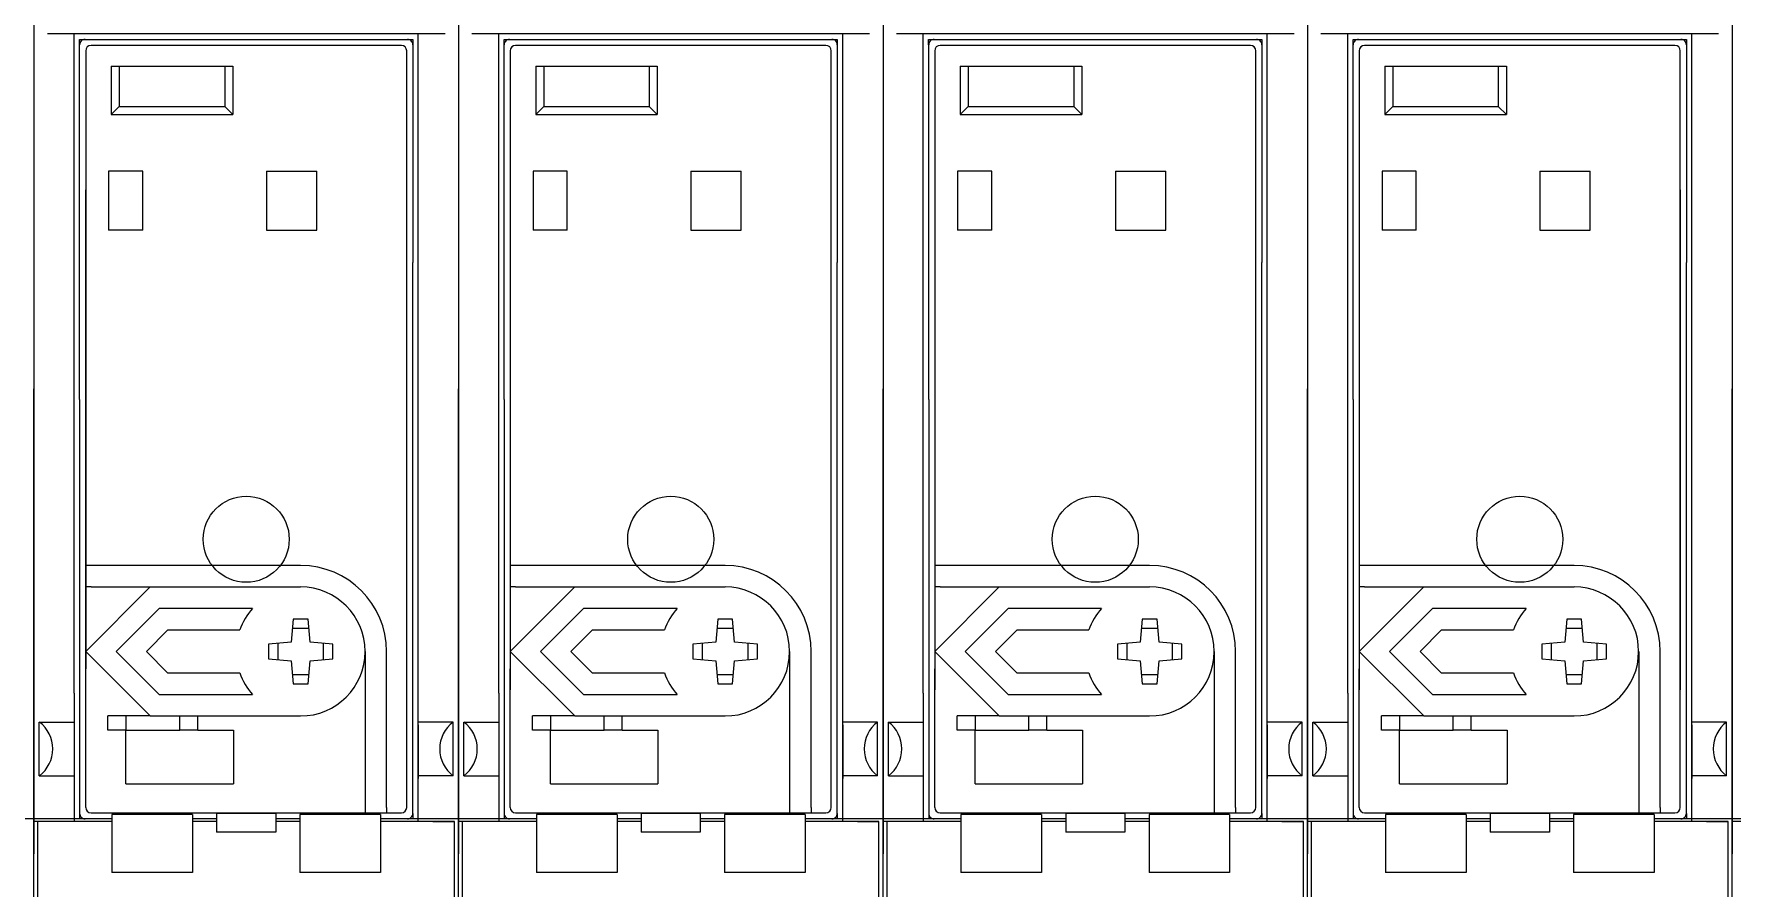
# Model space of a CAD drawing. Header units: millimetres. Extents: x -6000 to 26000, y -6000 to 26000.
# Drawn here: x 106.42 to 115.21, y -5183.5 to -5179.08 of the extents above; entities that cross this region are included whole.
import ezdxf

# ---------------------------------------------------------------- set-up
doc = ezdxf.new("R2010")
doc.units = ezdxf.units.MM
doc.header["$MEASUREMENT"] = 0
doc.linetypes.add('HIDDEN2', pattern=[2.38125, 1.5875, -0.79375])
doc.layers.add('Чертеж и Рисунок_Ном._пера__7', color=7, linetype='Continuous', lineweight=15)

msp = doc.modelspace()

# ---------------------------------------------------------------- linework, layer by layer
at = {"layer": 'Чертеж и Рисунок_Ном._пера__7', "color": 7, "linetype": 'Continuous', "lineweight": 15}
for p, q in [((106.4221, -5174.8289), (106.4221, -5180.9143)), ((106.4221, -5174.8289), (106.4221, -5180.9143)), ((108.6199, -5174.8289), (108.6199, -5180.9143)), ((108.6199, -5174.8289), (108.6199, -5180.9143)), ((110.8177, -5174.8289), (110.8177, -5180.9143)), ((110.8177, -5174.8289), (110.8177, -5180.9143)), ((113.0155, -5174.8289), (113.0155, -5180.9143)), ((113.0155, -5174.8289), (113.0155, -5180.9143)), ((115.2132, -5174.8289), (115.2132, -5180.9143)), ((115.2132, -5174.8289), (115.2132, -5180.9143)), ((108.5504, -5179.0784), (106.4917, -5179.0784)), ((106.6308, -5182.4895), (106.6308, -5179.0784)), ((106.6586, -5179.134), (106.6586, -5179.1062)), ((106.6586, -5179.1062), (108.3834, -5179.1062)), ((108.3556, -5179.1062), (108.3834, -5179.1062)), ((108.3834, -5179.1062), (108.3834, -5179.134)), ((108.3834, -5179.1062), (108.3834, -5180.2607)), ((108.4113, -5183.154), (108.4113, -5179.0784)), ((110.7481, -5179.0784), (108.6895, -5179.0784)), ((108.8286, -5182.4895), (108.8286, -5179.0784)), ((108.8564, -5179.134), (108.8564, -5179.1062)), ((108.8564, -5179.1062), (110.5812, -5179.1062)), ((110.5534, -5179.1062), (110.5812, -5179.1062)), ((110.5812, -5179.1062), (110.5812, -5179.134)), ((110.5812, -5179.1062), (110.5812, -5180.2607)), ((110.609, -5183.154), (110.609, -5179.0784)), ((112.9459, -5179.0784), (110.8872, -5179.0784)), ((111.0263, -5182.4895), (111.0263, -5179.0784)), ((111.0541, -5179.134), (111.0541, -5179.1062)), ((111.0541, -5179.1062), (112.779, -5179.1062)), ((112.7512, -5179.1062), (112.779, -5179.1062)), ((112.779, -5179.1062), (112.779, -5179.134)), ((112.779, -5179.1062), (112.779, -5180.2607)), ((112.8068, -5183.154), (112.8068, -5179.0784)), ((115.1437, -5179.0784), (113.085, -5179.0784)), ((113.2241, -5182.4895), (113.2241, -5179.0784)), ((113.2519, -5179.134), (113.2519, -5179.1062)), ((113.2519, -5179.1062), (114.9768, -5179.1062)), ((114.949, -5179.1062), (114.9768, -5179.1062)), ((114.9768, -5179.1062), (114.9768, -5179.134)), ((114.9768, -5179.1062), (114.9768, -5180.2607)), ((115.0046, -5183.154), (115.0046, -5179.0784)), ((106.6586, -5179.8156), (106.6586, -5179.134)), ((106.6899, -5179.1653), (106.6899, -5181.8291)), ((108.3243, -5179.1375), (106.7177, -5179.1375)), ((108.3521, -5183.081), (108.3521, -5179.1653)), ((108.8564, -5179.8156), (108.8564, -5179.134)), ((108.8877, -5179.1653), (108.8877, -5181.8291)), ((110.5221, -5179.1375), (108.9155, -5179.1375)), ((110.5499, -5183.081), (110.5499, -5179.1653)), ((111.0542, -5179.8156), (111.0542, -5179.134)), ((111.0854, -5179.1653), (111.0854, -5181.8291)), ((112.7199, -5179.1375), (111.1133, -5179.1375)), ((112.7477, -5183.081), (112.7477, -5179.1653)), ((113.2519, -5179.8156), (113.2519, -5179.134)), ((113.2832, -5179.1653), (113.2832, -5181.8291)), ((114.9177, -5179.1375), (113.311, -5179.1375)), ((114.9455, -5183.081), (114.9455, -5179.1653)), ((106.822, -5179.2453), (107.4515, -5179.2453)), ((106.822, -5179.2453), (106.822, -5179.4957)), ((106.8638, -5179.2453), (106.8638, -5179.4539)), ((107.4097, -5179.2453), (107.4097, -5179.4539)), ((107.4515, -5179.2453), (107.4515, -5179.4957)), ((109.0198, -5179.2453), (109.6492, -5179.2453)), ((109.0198, -5179.2453), (109.0198, -5179.4957)), ((109.0615, -5179.2453), (109.0615, -5179.4539)), ((109.6075, -5179.2453), (109.6075, -5179.4539)), ((109.6492, -5179.2453), (109.6492, -5179.4957)), ((111.2176, -5179.2453), (111.847, -5179.2453)), ((111.2176, -5179.2453), (111.2176, -5179.4957)), ((111.2593, -5179.2453), (111.2593, -5179.4539)), ((111.8053, -5179.2453), (111.8053, -5179.4539)), ((111.847, -5179.2453), (111.847, -5179.4957)), ((113.4154, -5179.2453), (114.0448, -5179.2453)), ((113.4154, -5179.2453), (113.4154, -5179.4957)), ((113.4571, -5179.2453), (113.4571, -5179.4539)), ((114.0031, -5179.2453), (114.0031, -5179.4539)), ((114.0448, -5179.2453), (114.0448, -5179.4957)), ((106.822, -5179.4957), (106.8638, -5179.4539)), ((106.8638, -5179.4539), (107.4097, -5179.4539)), ((107.4515, -5179.4957), (107.4097, -5179.4539)), ((109.0198, -5179.4957), (109.0615, -5179.4539)), ((109.0615, -5179.4539), (109.6075, -5179.4539)), ((109.6492, -5179.4957), (109.6075, -5179.4539)), ((111.2176, -5179.4957), (111.2593, -5179.4539)), ((111.2593, -5179.4539), (111.8053, -5179.4539)), ((111.847, -5179.4957), (111.8053, -5179.4539)), ((113.4154, -5179.4957), (113.4571, -5179.4539)), ((113.4571, -5179.4539), (114.0031, -5179.4539)), ((114.0448, -5179.4957), (114.0031, -5179.4539)), ((106.822, -5179.4957), (107.4515, -5179.4957)), ((109.0198, -5179.4957), (109.6492, -5179.4957)), ((111.2176, -5179.4957), (111.847, -5179.4957)), ((113.4154, -5179.4957), (114.0448, -5179.4957)), ((106.6586, -5180.2607), (106.6586, -5179.8156)), ((106.9855, -5179.7878), (106.8081, -5179.7878)), ((106.8081, -5179.7878), (106.8081, -5180.0938)), ((106.9855, -5180.0938), (106.9855, -5179.7878)), ((107.6253, -5179.7878), (107.8862, -5179.7878)), ((107.6253, -5179.7878), (107.6253, -5180.0938)), ((107.8862, -5180.0938), (107.8862, -5179.7878)), ((108.8564, -5180.2607), (108.8564, -5179.8156)), ((109.1833, -5179.7878), (109.0059, -5179.7878)), ((109.0059, -5179.7878), (109.0059, -5180.0938)), ((109.1833, -5180.0938), (109.1833, -5179.7878)), ((109.8231, -5179.7878), (110.0839, -5179.7878)), ((109.8231, -5179.7878), (109.8231, -5180.0938)), ((110.0839, -5180.0938), (110.0839, -5179.7878)), ((111.0542, -5180.2607), (111.0542, -5179.8156)), ((111.381, -5179.7878), (111.2037, -5179.7878)), ((111.2037, -5179.7878), (111.2037, -5180.0938)), ((111.381, -5180.0938), (111.381, -5179.7878)), ((112.0209, -5179.7878), (112.2817, -5179.7878)), ((112.0209, -5179.7878), (112.0209, -5180.0938)), ((112.2817, -5180.0938), (112.2817, -5179.7878)), ((113.2519, -5180.2607), (113.2519, -5179.8156)), ((113.5788, -5179.7878), (113.4015, -5179.7878)), ((113.4015, -5179.7878), (113.4015, -5180.0938)), ((113.5788, -5180.0938), (113.5788, -5179.7878)), ((114.2187, -5179.7878), (114.4795, -5179.7878)), ((114.2187, -5179.7878), (114.2187, -5180.0938)), ((114.4795, -5180.0938), (114.4795, -5179.7878)), ((106.6897, -5179.8852), (106.6897, -5182.4724)), ((108.3524, -5182.4724), (108.3524, -5179.8852)), ((108.8874, -5179.8852), (108.8874, -5182.4724)), ((110.5501, -5182.4724), (110.5501, -5179.8852)), ((111.0852, -5179.8852), (111.0852, -5182.4724)), ((112.7479, -5182.4724), (112.7479, -5179.8852)), ((113.283, -5179.8852), (113.283, -5182.4724)), ((114.9457, -5182.4724), (114.9457, -5179.8852)), ((106.9855, -5180.0938), (106.8081, -5180.0938)), ((107.6253, -5180.0938), (107.8862, -5180.0938)), ((109.1833, -5180.0938), (109.0059, -5180.0938)), ((109.8231, -5180.0938), (110.0839, -5180.0938)), ((111.381, -5180.0938), (111.2037, -5180.0938)), ((112.0209, -5180.0938), (112.2817, -5180.0938)), ((113.5788, -5180.0938), (113.4015, -5180.0938)), ((114.2187, -5180.0938), (114.4795, -5180.0938)), ((106.6586, -5180.9701), (106.6586, -5180.2607)), ((108.3834, -5183.1123), (108.3834, -5180.2607)), ((108.8564, -5180.9701), (108.8564, -5180.2607)), ((110.5812, -5183.1123), (110.5812, -5180.2607)), ((111.0542, -5180.9701), (111.0542, -5180.2607)), ((112.779, -5183.1123), (112.779, -5180.2607)), ((113.2519, -5180.9701), (113.2519, -5180.2607)), ((114.9768, -5183.1123), (114.9768, -5180.2607)), ((106.4221, -5184.5589), (106.4221, -5180.9143)), ((106.4221, -5180.9143), (106.4221, -5183.1818)), ((108.6199, -5184.5589), (108.6199, -5180.9143)), ((108.6199, -5180.9143), (108.6199, -5183.1818)), ((110.8177, -5184.5589), (110.8177, -5180.9143)), ((110.8177, -5180.9143), (110.8177, -5183.1818)), ((113.0155, -5184.5589), (113.0155, -5180.9143)), ((113.0155, -5180.9143), (113.0155, -5183.1818)), ((115.2132, -5184.5589), (115.2132, -5180.9143)), ((115.2132, -5180.9143), (115.2132, -5183.1818)), ((106.6586, -5180.9701), (106.6586, -5183.1401)), ((108.8564, -5180.9701), (108.8564, -5183.1401)), ((111.0542, -5180.9701), (111.0542, -5183.1401)), ((113.2519, -5180.9701), (113.2519, -5183.1401)), ((106.7177, -5181.8291), (106.6899, -5181.8291)), ((106.6899, -5181.8291), (106.6899, -5181.9404)), ((107.8027, -5181.8291), (106.7177, -5181.8291)), ((108.9155, -5181.8291), (108.8877, -5181.8291)), ((108.8877, -5181.8291), (108.8877, -5181.9404)), ((110.0005, -5181.8291), (108.9155, -5181.8291)), ((111.1133, -5181.8291), (111.0854, -5181.8291)), ((111.0854, -5181.8291), (111.0854, -5181.9404)), ((112.1982, -5181.8291), (111.1133, -5181.8291)), ((113.311, -5181.8291), (113.2832, -5181.8291)), ((113.2832, -5181.8291), (113.2832, -5181.9404)), ((114.396, -5181.8291), (113.311, -5181.8291)), ((106.7177, -5181.9404), (106.6899, -5181.9404)), ((106.6899, -5181.9404), (106.6899, -5182.2742)), ((106.6899, -5182.2742), (107.0237, -5181.9404)), ((106.7177, -5181.9404), (107.8027, -5181.9404)), ((108.9155, -5181.9404), (108.8877, -5181.9404)), ((108.8877, -5181.9404), (108.8877, -5182.2742)), ((108.8877, -5182.2742), (109.2215, -5181.9404)), ((108.9155, -5181.9404), (110.0005, -5181.9404)), ((111.1133, -5181.9404), (111.0854, -5181.9404)), ((111.0854, -5181.9404), (111.0854, -5182.2742)), ((111.0854, -5182.2742), (111.4193, -5181.9404)), ((111.1133, -5181.9404), (112.1982, -5181.9404)), ((113.311, -5181.9404), (113.2832, -5181.9404)), ((113.2832, -5181.9404), (113.2832, -5182.2742)), ((113.2832, -5182.2742), (113.6171, -5181.9404)), ((113.311, -5181.9404), (114.396, -5181.9404)), ((107.0698, -5182.0516), (106.8473, -5182.2742)), ((107.5539, -5182.0516), (107.0698, -5182.0516)), ((109.2676, -5182.0516), (109.045, -5182.2742)), ((109.7516, -5182.0516), (109.2676, -5182.0516)), ((111.4654, -5182.0516), (111.2428, -5182.2742)), ((111.9494, -5182.0516), (111.4654, -5182.0516)), ((113.6632, -5182.0516), (113.4406, -5182.2742)), ((114.1472, -5182.0516), (113.6632, -5182.0516)), ((107.0046, -5182.2742), (107.1159, -5182.1629)), ((107.1159, -5182.1629), (107.4879, -5182.1629)), ((107.7644, -5182.1073), (107.7541, -5182.2256)), ((107.8452, -5182.1557), (107.7602, -5182.1557)), ((107.8409, -5182.1073), (107.7644, -5182.1073)), ((107.8513, -5182.2256), (107.8409, -5182.1073)), ((109.2024, -5182.2742), (109.3137, -5182.1629)), ((109.3137, -5182.1629), (109.6857, -5182.1629)), ((109.9622, -5182.1073), (109.9519, -5182.2256)), ((110.043, -5182.1557), (109.958, -5182.1557)), ((110.0387, -5182.1073), (109.9622, -5182.1073)), ((110.0491, -5182.2256), (110.0387, -5182.1073)), ((111.4002, -5182.2742), (111.5115, -5182.1629)), ((111.5115, -5182.1629), (111.8835, -5182.1629)), ((112.16, -5182.1073), (112.1496, -5182.2256)), ((112.2407, -5182.1557), (112.1558, -5182.1557)), ((112.2365, -5182.1073), (112.16, -5182.1073)), ((112.2469, -5182.2256), (112.2365, -5182.1073)), ((113.598, -5182.2742), (113.7093, -5182.1629)), ((113.7093, -5182.1629), (114.0813, -5182.1629)), ((114.3578, -5182.1073), (114.3474, -5182.2256)), ((114.4385, -5182.1557), (114.3535, -5182.1557)), ((114.4343, -5182.1073), (114.3578, -5182.1073)), ((114.4446, -5182.2256), (114.4343, -5182.1073)), ((106.6899, -5182.2742), (106.6899, -5182.3644)), ((106.6899, -5182.2742), (107.0237, -5182.608)), ((106.8473, -5182.2742), (107.0698, -5182.4968)), ((107.1159, -5182.3855), (107.0046, -5182.2742)), ((107.7541, -5182.2256), (107.6358, -5182.2359)), ((107.6358, -5182.2359), (107.6358, -5182.3124)), ((107.6842, -5182.2317), (107.6842, -5182.3167)), ((107.9696, -5182.2359), (107.8513, -5182.2256)), ((107.9212, -5182.3167), (107.9212, -5182.2317)), ((107.9696, -5182.3124), (107.9696, -5182.2359)), ((108.1365, -5182.2742), (108.1365, -5183.081)), ((108.2478, -5183.081), (108.2478, -5182.2742)), ((108.8877, -5182.2742), (108.8877, -5182.3644)), ((108.8877, -5182.2742), (109.2215, -5182.608)), ((109.045, -5182.2742), (109.2676, -5182.4968)), ((109.3137, -5182.3855), (109.2024, -5182.2742)), ((109.9519, -5182.2256), (109.8335, -5182.2359)), ((109.8335, -5182.2359), (109.8335, -5182.3124)), ((109.882, -5182.2317), (109.882, -5182.3167)), ((110.1674, -5182.2359), (110.0491, -5182.2256)), ((110.1189, -5182.3167), (110.1189, -5182.2317)), ((110.1674, -5182.3124), (110.1674, -5182.2359)), ((110.3343, -5182.2742), (110.3343, -5183.081)), ((110.4456, -5183.081), (110.4456, -5182.2742)), ((111.0854, -5182.2742), (111.0854, -5182.3644)), ((111.0854, -5182.2742), (111.4193, -5182.608)), ((111.2428, -5182.2742), (111.4654, -5182.4968)), ((111.5115, -5182.3855), (111.4002, -5182.2742)), ((112.1496, -5182.2256), (112.0313, -5182.2359)), ((112.0313, -5182.2359), (112.0313, -5182.3124)), ((112.0798, -5182.2317), (112.0798, -5182.3167)), ((112.3652, -5182.2359), (112.2469, -5182.2256)), ((112.3167, -5182.3167), (112.3167, -5182.2317)), ((112.3652, -5182.3124), (112.3652, -5182.2359)), ((112.5321, -5182.2742), (112.5321, -5183.081)), ((112.6434, -5183.081), (112.6434, -5182.2742)), ((113.2832, -5182.2742), (113.2832, -5182.3644)), ((113.2832, -5182.2742), (113.6171, -5182.608)), ((113.4406, -5182.2742), (113.6632, -5182.4968)), ((113.7093, -5182.3855), (113.598, -5182.2742)), ((114.3474, -5182.2256), (114.2291, -5182.2359)), ((114.2291, -5182.2359), (114.2291, -5182.3124)), ((114.2776, -5182.2317), (114.2776, -5182.3167)), ((114.5629, -5182.2359), (114.4446, -5182.2256)), ((114.5145, -5182.3167), (114.5145, -5182.2317)), ((114.5629, -5182.3124), (114.5629, -5182.2359)), ((114.7299, -5182.2742), (114.7299, -5183.081)), ((114.8411, -5183.081), (114.8411, -5182.2742)), ((106.6899, -5183.081), (106.6899, -5182.3644)), ((107.6358, -5182.3124), (107.7541, -5182.3228)), ((107.7541, -5182.3228), (107.7644, -5182.4411)), ((107.8409, -5182.4411), (107.8513, -5182.3228)), ((107.8513, -5182.3228), (107.9696, -5182.3124)), ((108.8877, -5183.081), (108.8877, -5182.3644)), ((109.8335, -5182.3124), (109.9519, -5182.3228)), ((109.9519, -5182.3228), (109.9622, -5182.4411)), ((110.0387, -5182.4411), (110.0491, -5182.3228)), ((110.0491, -5182.3228), (110.1674, -5182.3124)), ((111.0854, -5183.081), (111.0854, -5182.3644)), ((112.0313, -5182.3124), (112.1496, -5182.3228)), ((112.1496, -5182.3228), (112.16, -5182.4411)), ((112.2365, -5182.4411), (112.2469, -5182.3228)), ((112.2469, -5182.3228), (112.3652, -5182.3124)), ((113.2832, -5183.081), (113.2832, -5182.3644)), ((114.2291, -5182.3124), (114.3474, -5182.3228)), ((114.3474, -5182.3228), (114.3578, -5182.4411)), ((114.4343, -5182.4411), (114.4446, -5182.3228)), ((114.4446, -5182.3228), (114.5629, -5182.3124)), ((107.4879, -5182.3855), (107.1159, -5182.3855)), ((107.7602, -5182.3927), (107.8452, -5182.3927)), ((107.7644, -5182.4411), (107.8409, -5182.4411)), ((109.6857, -5182.3855), (109.3137, -5182.3855)), ((109.958, -5182.3927), (110.043, -5182.3927)), ((109.9622, -5182.4411), (110.0387, -5182.4411)), ((111.8835, -5182.3855), (111.5115, -5182.3855)), ((112.1558, -5182.3927), (112.2407, -5182.3927)), ((112.16, -5182.4411), (112.2365, -5182.4411)), ((114.0813, -5182.3855), (113.7093, -5182.3855)), ((114.3535, -5182.3927), (114.4385, -5182.3927)), ((114.3578, -5182.4411), (114.4343, -5182.4411)), ((106.6308, -5182.4895), (106.6308, -5183.154)), ((107.0698, -5182.4968), (107.5539, -5182.4968)), ((108.8286, -5182.4895), (108.8286, -5183.154)), ((109.2676, -5182.4968), (109.7516, -5182.4968)), ((111.0263, -5182.4895), (111.0263, -5183.154)), ((111.4654, -5182.4968), (111.9494, -5182.4968)), ((113.2241, -5182.4895), (113.2241, -5183.154)), ((113.6632, -5182.4968), (114.1472, -5182.4968)), ((106.8985, -5182.608), (106.8054, -5182.608)), ((106.8054, -5182.6811), (106.8054, -5182.608)), ((106.8985, -5182.608), (106.8985, -5182.6811)), ((107.0237, -5182.608), (106.8985, -5182.608)), ((107.0237, -5182.608), (107.8027, -5182.608)), ((107.1767, -5182.6811), (107.1767, -5182.608)), ((107.2699, -5182.6811), (107.2699, -5182.608)), ((109.0963, -5182.608), (109.0031, -5182.608)), ((109.0031, -5182.6811), (109.0031, -5182.608)), ((109.0963, -5182.608), (109.0963, -5182.6811)), ((109.2215, -5182.608), (109.0963, -5182.608)), ((109.2215, -5182.608), (110.0005, -5182.608)), ((109.3745, -5182.6811), (109.3745, -5182.608)), ((109.4677, -5182.6811), (109.4677, -5182.608)), ((111.2941, -5182.608), (111.2009, -5182.608)), ((111.2009, -5182.6811), (111.2009, -5182.608)), ((111.2941, -5182.608), (111.2941, -5182.6811)), ((111.4193, -5182.608), (111.2941, -5182.608)), ((111.4193, -5182.608), (112.1982, -5182.608)), ((111.5723, -5182.6811), (111.5723, -5182.608)), ((111.6655, -5182.6811), (111.6655, -5182.608)), ((113.4919, -5182.608), (113.3987, -5182.608)), ((113.3987, -5182.6811), (113.3987, -5182.608)), ((113.4919, -5182.608), (113.4919, -5182.6811)), ((113.6171, -5182.608), (113.4919, -5182.608)), ((113.6171, -5182.608), (114.396, -5182.608)), ((113.7701, -5182.6811), (113.7701, -5182.608)), ((113.8633, -5182.6811), (113.8633, -5182.608)), ((106.4499, -5182.9175), (106.4499, -5182.6393)), ((106.4499, -5182.6393), (106.6308, -5182.6393)), ((106.8985, -5182.6811), (106.8054, -5182.6811)), ((106.8985, -5182.6811), (107.1767, -5182.6811)), ((106.8985, -5182.9593), (106.8985, -5182.6811)), ((107.2699, -5182.6811), (107.1767, -5182.6811)), ((107.2699, -5182.6811), (107.3777, -5182.6811)), ((107.3777, -5182.6811), (107.4549, -5182.6811)), ((107.4549, -5182.6811), (107.4549, -5182.9593)), ((108.5921, -5182.6393), (108.4113, -5182.6393)), ((108.4113, -5182.6532), (108.4113, -5182.9314)), ((108.5921, -5182.9175), (108.5921, -5182.6393)), ((108.6477, -5182.9175), (108.6477, -5182.6393)), ((108.6477, -5182.6393), (108.8286, -5182.6393)), ((109.0963, -5182.6811), (109.0031, -5182.6811)), ((109.0963, -5182.6811), (109.3745, -5182.6811)), ((109.0963, -5182.9593), (109.0963, -5182.6811)), ((109.4677, -5182.6811), (109.3745, -5182.6811)), ((109.4677, -5182.6811), (109.5755, -5182.6811)), ((109.5755, -5182.6811), (109.6527, -5182.6811)), ((109.6527, -5182.6811), (109.6527, -5182.9593)), ((110.7899, -5182.6393), (110.609, -5182.6393)), ((110.609, -5182.6532), (110.609, -5182.9314)), ((110.7899, -5182.9175), (110.7899, -5182.6393)), ((110.8455, -5182.9175), (110.8455, -5182.6393)), ((110.8455, -5182.6393), (111.0263, -5182.6393)), ((111.2941, -5182.6811), (111.2009, -5182.6811)), ((111.2941, -5182.6811), (111.5723, -5182.6811)), ((111.2941, -5182.9593), (111.2941, -5182.6811)), ((111.6655, -5182.6811), (111.5723, -5182.6811)), ((111.6655, -5182.6811), (111.7732, -5182.6811)), ((111.7732, -5182.6811), (111.8505, -5182.6811)), ((111.8505, -5182.6811), (111.8505, -5182.9593)), ((112.9876, -5182.6393), (112.8068, -5182.6393)), ((112.8068, -5182.6532), (112.8068, -5182.9314)), ((112.9876, -5182.9175), (112.9876, -5182.6393)), ((113.0433, -5182.9175), (113.0433, -5182.6393)), ((113.0433, -5182.6393), (113.2241, -5182.6393)), ((113.4919, -5182.6811), (113.3987, -5182.6811)), ((113.4919, -5182.6811), (113.7701, -5182.6811)), ((113.4919, -5182.9593), (113.4919, -5182.6811)), ((113.8633, -5182.6811), (113.7701, -5182.6811)), ((113.8633, -5182.6811), (113.971, -5182.6811)), ((113.971, -5182.6811), (114.0483, -5182.6811)), ((114.0483, -5182.6811), (114.0483, -5182.9593)), ((115.1854, -5182.6393), (115.0046, -5182.6393)), ((115.0046, -5182.6532), (115.0046, -5182.9314)), ((115.1854, -5182.9175), (115.1854, -5182.6393)), ((106.4499, -5182.9175), (106.6308, -5182.9175)), ((106.8985, -5182.9593), (107.4522, -5182.9593)), ((107.4522, -5182.9593), (107.4549, -5182.9593)), ((108.5921, -5182.9175), (108.4113, -5182.9175)), ((108.6477, -5182.9175), (108.8286, -5182.9175)), ((109.0963, -5182.9593), (109.65, -5182.9593)), ((109.65, -5182.9593), (109.6527, -5182.9593)), ((110.7899, -5182.9175), (110.609, -5182.9175)), ((110.8455, -5182.9175), (111.0263, -5182.9175)), ((111.2941, -5182.9593), (111.8478, -5182.9593)), ((111.8478, -5182.9593), (111.8505, -5182.9593)), ((112.9876, -5182.9175), (112.8068, -5182.9175)), ((113.0433, -5182.9175), (113.2241, -5182.9175)), ((113.4919, -5182.9593), (114.0456, -5182.9593)), ((114.0456, -5182.9593), (114.0483, -5182.9593)), ((115.1854, -5182.9175), (115.0046, -5182.9175)), ((106.4221, -5183.0427), (106.4221, -5183.1818)), ((108.6199, -5183.0427), (108.6199, -5183.1818)), ((110.8177, -5183.0427), (110.8177, -5183.1818)), ((113.0155, -5183.0427), (113.0155, -5183.1818)), ((115.2132, -5183.0427), (115.2132, -5183.1818)), ((106.4221, -5183.1401), (106.0187, -5183.1401)), ((106.8255, -5183.1401), (106.4221, -5183.1401)), ((106.8255, -5183.154), (106.4221, -5183.154)), ((106.5543, -5183.154), (106.443, -5183.154)), ((106.443, -5183.7104), (106.443, -5183.154)), ((106.8255, -5183.154), (106.5543, -5183.154)), ((106.8255, -5183.1401), (106.6586, -5183.1401)), ((106.7177, -5183.1088), (107.4923, -5183.1088)), ((106.8255, -5183.117), (106.8255, -5183.4183)), ((107.2428, -5183.117), (106.8255, -5183.117)), ((107.2428, -5183.117), (107.2428, -5183.4183)), ((107.368, -5183.1401), (107.2428, -5183.1401)), ((107.368, -5183.154), (107.2428, -5183.154)), ((107.368, -5183.154), (107.2428, -5183.154)), ((107.368, -5183.1122), (107.368, -5183.2096)), ((107.674, -5183.1122), (107.368, -5183.1122)), ((107.4923, -5183.1088), (108.1365, -5183.1088)), ((107.674, -5183.1122), (107.674, -5183.2096)), ((107.7992, -5183.1401), (107.674, -5183.1401)), ((107.7992, -5183.1401), (107.674, -5183.1401)), ((107.7992, -5183.154), (107.674, -5183.154)), ((107.7992, -5183.154), (107.674, -5183.154)), ((108.2165, -5183.117), (107.7992, -5183.117)), ((107.7992, -5183.117), (107.7992, -5183.4183)), ((108.1365, -5183.081), (108.1365, -5183.1088)), ((108.1365, -5183.1088), (108.2478, -5183.1088)), ((108.2165, -5183.117), (108.2165, -5183.4183)), ((108.3834, -5183.1401), (108.2165, -5183.1401)), ((108.6199, -5183.1401), (108.2165, -5183.1401)), ((108.599, -5183.154), (108.2165, -5183.154)), ((108.4878, -5183.154), (108.2165, -5183.154)), ((108.2478, -5183.081), (108.2478, -5183.1088)), ((108.2478, -5183.1088), (108.3243, -5183.1088)), ((108.3834, -5183.1123), (108.3834, -5183.1401)), ((108.4878, -5183.154), (108.599, -5183.154)), ((108.599, -5183.7104), (108.599, -5183.154)), ((109.0233, -5183.1401), (108.6199, -5183.1401)), ((109.0233, -5183.154), (108.6199, -5183.154)), ((108.752, -5183.154), (108.6408, -5183.154)), ((108.6408, -5183.7104), (108.6408, -5183.154)), ((109.0233, -5183.154), (108.752, -5183.154)), ((109.0233, -5183.1401), (108.8564, -5183.1401)), ((108.9155, -5183.1088), (109.6901, -5183.1088)), ((109.0233, -5183.117), (109.0233, -5183.4183)), ((109.4406, -5183.117), (109.0233, -5183.117)), ((109.4406, -5183.117), (109.4406, -5183.4183)), ((109.5658, -5183.1401), (109.4406, -5183.1401)), ((109.5658, -5183.154), (109.4406, -5183.154)), ((109.5658, -5183.154), (109.4406, -5183.154)), ((109.5658, -5183.1122), (109.5658, -5183.2096)), ((109.8718, -5183.1122), (109.5658, -5183.1122)), ((109.6901, -5183.1088), (110.3343, -5183.1088)), ((109.8718, -5183.1122), (109.8718, -5183.2096)), ((109.997, -5183.1401), (109.8718, -5183.1401)), ((109.997, -5183.1401), (109.8718, -5183.1401)), ((109.997, -5183.154), (109.8718, -5183.154)), ((109.997, -5183.154), (109.8718, -5183.154)), ((110.4143, -5183.117), (109.997, -5183.117)), ((109.997, -5183.117), (109.997, -5183.4183)), ((110.3343, -5183.081), (110.3343, -5183.1088)), ((110.3343, -5183.1088), (110.4456, -5183.1088)), ((110.4143, -5183.117), (110.4143, -5183.4183)), ((110.5812, -5183.1401), (110.4143, -5183.1401)), ((110.8177, -5183.1401), (110.4143, -5183.1401)), ((110.7968, -5183.154), (110.4143, -5183.154)), ((110.6855, -5183.154), (110.4143, -5183.154)), ((110.4456, -5183.081), (110.4456, -5183.1088)), ((110.4456, -5183.1088), (110.5221, -5183.1088)), ((110.5812, -5183.1123), (110.5812, -5183.1401)), ((110.6855, -5183.154), (110.7968, -5183.154)), ((110.7968, -5183.7104), (110.7968, -5183.154)), ((111.2211, -5183.1401), (110.8177, -5183.1401)), ((111.2211, -5183.154), (110.8177, -5183.154)), ((110.9498, -5183.154), (110.8385, -5183.154)), ((110.8385, -5183.7104), (110.8385, -5183.154)), ((111.2211, -5183.154), (110.9498, -5183.154)), ((111.2211, -5183.1401), (111.0542, -5183.1401)), ((111.1133, -5183.1088), (111.8878, -5183.1088)), ((111.2211, -5183.117), (111.2211, -5183.4183)), ((111.6384, -5183.117), (111.2211, -5183.117)), ((111.6384, -5183.117), (111.6384, -5183.4183)), ((111.7636, -5183.1401), (111.6384, -5183.1401)), ((111.7636, -5183.154), (111.6384, -5183.154)), ((111.7636, -5183.154), (111.6384, -5183.154)), ((111.7636, -5183.1122), (111.7636, -5183.2096)), ((112.0696, -5183.1122), (111.7636, -5183.1122)), ((111.8878, -5183.1088), (112.5321, -5183.1088)), ((112.0696, -5183.1122), (112.0696, -5183.2096)), ((112.1948, -5183.1401), (112.0696, -5183.1401)), ((112.1948, -5183.1401), (112.0696, -5183.1401)), ((112.1948, -5183.154), (112.0696, -5183.154)), ((112.1948, -5183.154), (112.0696, -5183.154)), ((112.6121, -5183.117), (112.1948, -5183.117)), ((112.1948, -5183.117), (112.1948, -5183.4183)), ((112.5321, -5183.081), (112.5321, -5183.1088)), ((112.5321, -5183.1088), (112.6434, -5183.1088)), ((112.6121, -5183.117), (112.6121, -5183.4183)), ((112.779, -5183.1401), (112.6121, -5183.1401)), ((113.0155, -5183.1401), (112.6121, -5183.1401)), ((112.9946, -5183.154), (112.6121, -5183.154)), ((112.8833, -5183.154), (112.6121, -5183.154)), ((112.6434, -5183.081), (112.6434, -5183.1088)), ((112.6434, -5183.1088), (112.7199, -5183.1088)), ((112.779, -5183.1123), (112.779, -5183.1401)), ((112.8833, -5183.154), (112.9946, -5183.154)), ((112.9946, -5183.7104), (112.9946, -5183.154)), ((113.4189, -5183.1401), (113.0155, -5183.1401)), ((113.4189, -5183.154), (113.0155, -5183.154)), ((113.1476, -5183.154), (113.0363, -5183.154)), ((113.0363, -5183.7104), (113.0363, -5183.154)), ((113.4189, -5183.154), (113.1476, -5183.154)), ((113.4189, -5183.1401), (113.2519, -5183.1401)), ((113.311, -5183.1088), (114.0856, -5183.1088)), ((113.4189, -5183.117), (113.4189, -5183.4183)), ((113.8362, -5183.117), (113.4189, -5183.117)), ((113.8362, -5183.117), (113.8362, -5183.4183)), ((113.9613, -5183.1401), (113.8362, -5183.1401)), ((113.9613, -5183.154), (113.8362, -5183.154)), ((113.9613, -5183.154), (113.8362, -5183.154)), ((113.9613, -5183.1122), (113.9613, -5183.2096)), ((114.2674, -5183.1122), (113.9613, -5183.1122)), ((114.0856, -5183.1088), (114.7299, -5183.1088)), ((114.2674, -5183.1122), (114.2674, -5183.2096)), ((114.3925, -5183.1401), (114.2674, -5183.1401)), ((114.3926, -5183.1401), (114.2674, -5183.1401)), ((114.3925, -5183.154), (114.2674, -5183.154)), ((114.3925, -5183.154), (114.2674, -5183.154)), ((114.8099, -5183.117), (114.3925, -5183.117)), ((114.3925, -5183.117), (114.3925, -5183.4183)), ((114.7299, -5183.081), (114.7299, -5183.1088)), ((114.7299, -5183.1088), (114.8411, -5183.1088)), ((114.8099, -5183.117), (114.8099, -5183.4183)), ((114.9768, -5183.1401), (114.8099, -5183.1401)), ((115.2132, -5183.1401), (114.8099, -5183.1401)), ((115.1924, -5183.154), (114.8099, -5183.154)), ((115.0811, -5183.154), (114.8099, -5183.154)), ((114.8411, -5183.081), (114.8411, -5183.1088)), ((114.8411, -5183.1088), (114.9177, -5183.1088)), ((114.9768, -5183.1123), (114.9768, -5183.1401)), ((115.0811, -5183.154), (115.1924, -5183.154)), ((115.1924, -5183.7104), (115.1924, -5183.154)), ((115.6166, -5183.1401), (115.2132, -5183.1401)), ((115.6166, -5183.154), (115.2132, -5183.154)), ((106.4221, -5183.1818), (106.4221, -5183.3209)), ((106.4221, -5183.1818), (106.4221, -5183.3209)), ((106.4221, -5184.5589), (106.4221, -5183.2375)), ((107.674, -5183.2096), (107.368, -5183.2096)), ((108.6199, -5183.1818), (108.6199, -5183.3209)), ((108.6199, -5183.1818), (108.6199, -5183.3209)), ((108.6199, -5184.5589), (108.6199, -5183.2375)), ((109.8718, -5183.2096), (109.5658, -5183.2096)), ((110.8177, -5183.1818), (110.8177, -5183.3209)), ((110.8177, -5183.1818), (110.8177, -5183.3209)), ((110.8177, -5184.5589), (110.8177, -5183.2375)), ((112.0696, -5183.2096), (111.7636, -5183.2096)), ((113.0155, -5183.1818), (113.0155, -5183.3209)), ((113.0155, -5183.1818), (113.0155, -5183.3209)), ((113.0155, -5184.5589), (113.0155, -5183.2375)), ((114.2674, -5183.2096), (113.9613, -5183.2096)), ((115.2132, -5183.1818), (115.2132, -5183.3209)), ((115.2132, -5183.1818), (115.2132, -5183.3209)), ((115.2132, -5184.5589), (115.2132, -5183.2375)), ((107.2428, -5183.4183), (106.8255, -5183.4183)), ((108.2165, -5183.4183), (107.7992, -5183.4183)), ((109.4406, -5183.4183), (109.0233, -5183.4183)), ((110.4143, -5183.4183), (109.997, -5183.4183)), ((111.6384, -5183.4183), (111.2211, -5183.4183)), ((112.6121, -5183.4183), (112.1948, -5183.4183)), ((113.8362, -5183.4183), (113.4189, -5183.4183)), ((114.8099, -5183.4183), (114.3925, -5183.4183))]:
    msp.add_line(p, q, dxfattribs=at)
at = {"layer": 'Чертеж и Рисунок_Ном._пера__7', "color": 7, "linetype": 'HIDDEN2', "lineweight": 15}
for centre in [(107.521, -5181.6935), (109.7188, -5181.6935), (111.9166, -5181.6935), (114.1144, -5181.6935)]:
    msp.add_circle(centre, 0.2226, dxfattribs=at)
at = {"layer": 'Чертеж и Рисунок_Ном._пера__7', "color": 7, "linetype": 'Continuous', "lineweight": 15}
for centre, radius, start, end in [((106.6864, -5179.134), 0.0278, 89.9991, 180.0009), ((108.3556, -5179.134), 0.0278, 359.9991, 90.0009), ((108.8842, -5179.134), 0.0278, 89.9991, 180.0009), ((110.5534, -5179.134), 0.0278, 359.9991, 90.0009), ((111.082, -5179.134), 0.0278, 89.9991, 180.0009), ((112.7512, -5179.134), 0.0278, 359.9991, 90.0009), ((113.2797, -5179.134), 0.0278, 89.9991, 180.0009), ((114.949, -5179.134), 0.0278, 359.9991, 90.0009), ((106.7177, -5179.1653), 0.0278, 90, 180), ((108.3243, -5179.1653), 0.0278, 0, 90), ((108.9155, -5179.1653), 0.0278, 90, 180), ((110.5221, -5179.1653), 0.0278, 0, 90), ((111.1133, -5179.1653), 0.0278, 90, 180), ((112.7199, -5179.1653), 0.0278, 0, 90), ((113.311, -5179.1653), 0.0278, 90, 180), ((114.9177, -5179.1653), 0.0278, 0, 90), ((107.8027, -5182.2742), 0.4451, 0, 90), ((110.0005, -5182.2742), 0.4451, 0, 90), ((112.1982, -5182.2742), 0.4451, 0, 90), ((114.396, -5182.2742), 0.4451, 0, 90), ((107.8027, -5182.2742), 0.3338, 0, 90), ((110.0005, -5182.2742), 0.3338, 0, 90), ((112.1982, -5182.2742), 0.3338, 0, 90), ((114.396, -5182.2742), 0.3338, 0, 90), ((107.8027, -5182.2742), 0.3338, 138.18969, 160.52878), ((110.0005, -5182.2742), 0.3338, 138.18969, 160.52878), ((112.1982, -5182.2742), 0.3338, 138.18969, 160.52878), ((114.396, -5182.2742), 0.3338, 138.18969, 160.52878), ((107.8027, -5182.2742), 0.3338, 270, 0), ((110.0005, -5182.2742), 0.3338, 270, 0), ((112.1982, -5182.2742), 0.3338, 270, 0), ((114.396, -5182.2742), 0.3338, 270, 0), ((107.8027, -5182.2742), 0.3338, 199.47122, 221.81031), ((110.0005, -5182.2742), 0.3338, 199.47122, 221.81031), ((112.1982, -5182.2742), 0.3338, 199.47122, 221.81031), ((114.396, -5182.2742), 0.3338, 199.47122, 221.81031), ((106.3456, -5182.7784), 0.1739, 306.8699, 53.1301), ((108.6964, -5182.7784), 0.1739, 126.8699, 233.1301), ((108.5434, -5182.7784), 0.1739, 306.8699, 53.1301), ((110.8942, -5182.7784), 0.1739, 126.8699, 233.1301), ((110.7412, -5182.7784), 0.1739, 306.8699, 53.1301), ((113.092, -5182.7784), 0.1739, 126.8699, 233.1301), ((112.939, -5182.7784), 0.1739, 306.8699, 53.1301), ((115.2897, -5182.7784), 0.1739, 126.8699, 233.1301), ((106.6864, -5183.1123), 0.0278, 179.9991, 270.0009), ((106.7177, -5183.081), 0.0278, 180, 270), ((108.3243, -5183.081), 0.0278, 270, 0), ((108.3556, -5183.1123), 0.0278, 269.9991, 0.0009), ((108.8842, -5183.1123), 0.0278, 179.9991, 270.0009), ((108.9155, -5183.081), 0.0278, 180, 270), ((110.5221, -5183.081), 0.0278, 270, 0), ((110.5534, -5183.1123), 0.0278, 269.9991, 0.0009), ((111.082, -5183.1123), 0.0278, 179.9991, 270.0009), ((111.1133, -5183.081), 0.0278, 180, 270), ((112.7199, -5183.081), 0.0278, 270, 0), ((112.7512, -5183.1123), 0.0278, 269.9991, 0.0009), ((113.2797, -5183.1123), 0.0278, 179.9991, 270.0009), ((113.311, -5183.081), 0.0278, 180, 270), ((114.9177, -5183.081), 0.0278, 270, 0), ((114.949, -5183.1123), 0.0278, 269.9991, 0.0009)]:
    msp.add_arc(centre, radius, start, end, dxfattribs=at)

doc.saveas('drawing.dxf')
